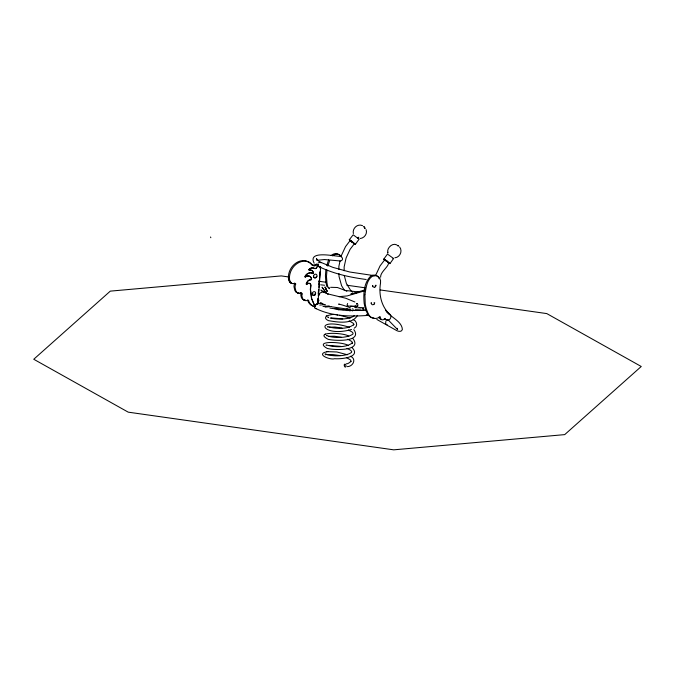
<?xml version="1.0" encoding="UTF-8"?>
<svg xmlns="http://www.w3.org/2000/svg" width="675" height="675" viewBox="0 0 675 675"><rect width="100%" height="100%" fill="white"/><g stroke="black" fill="none" stroke-linecap="round" stroke-linejoin="round"><path stroke-width="1.01" d="M308.964 276.067L308.053 275.873A4.607 3.797 -60.8 0 0 305.902 276.505L305.1 277.037L304.889 276.581A6.126 5.054 -60.8 0 1 308.095 273.308L308.905 272.987A6.126 5.054 -60.8 0 1 312.803 273.493L313.318 272.734A4.733 3.907 -60.8 0 0 309.504 269.941L308.652 269.764L309.386 268.971A4.995 4.126 -60.8 0 1 314.002 268.262L314.212 268.38A4.995 4.126 -60.8 0 0 309.597 269.089L308.863 269.966L309.715 270.051A4.733 3.907 -60.8 0 1 313.521 272.852L313.006 273.611A6.126 5.054 -60.8 0 0 309.116 273.105L308.298 273.417A6.126 5.054 -60.8 0 0 305.092 276.691L305.311 277.147L306.104 276.615A4.607 3.797 -60.8 0 1 308.264 275.982M314.66 295.068L315.63 292.739A1.991 1.645 -60.8 0 0 312.28 293.338L312.086 293.406M353.033 306.467L347.423 305.876L347.414 305.421M318.836 300.029L318.87 300.848M358.071 304.847L357.202 306.923A10.834 9.349 -47 0 0 358.214 307.285L358.678 307.378A11.635 9.45 -37.4 0 0 359.851 307.572L360.239 307.598A13.702 10.252 -30.1 0 0 361.462 307.598L363.766 307.775A3.409 1.291 87.5 0 1 362.467 308.829L366.086 310.762M353.363 233.533C352.148 228.428 357.598 223.282 362.568 225.703M317.469 303.969L317.858 298.823M318.246 293.676L318.558 289.558M318.946 284.411L319.25 280.294M319.638 275.147L319.874 272.059M320.659 266.937L317.874 303.986L318.052 298.73M318.288 295.642L318.752 289.465M318.904 287.407L319.452 280.201M319.604 278.142L320.068 271.966M320.296 268.878L320.456 266.819M311.555 279.315L310.829 279.762A4.489 3.704 -60.8 0 0 307.606 281.171L306.517 282.859A4.809 3.966 -60.8 0 0 306.163 284.04L306.366 284.15A4.809 3.966 -60.8 0 1 306.72 282.968L307.808 281.289A4.489 3.704 -60.8 0 1 311.04 279.872L311.563 279.155A4.607 3.797 -60.8 0 0 310.213 276.649L309.42 276.168M298.578 292.899A3.966 3.274 -60.8 0 1 298.139 292.899L297.928 292.882A3.966 3.274 -60.8 0 1 297.312 292.722L296.08 292.013A8.387 6.919 -60.8 0 1 294.815 290.351L293.988 286.723A8.387 6.919 -60.8 0 1 294.334 284.352C294.173 282.352 296.392 283.593 295.397 284.951A8.387 6.919 -60.8 0 0 295.051 287.322L295.878 290.942A8.387 6.919 -60.8 0 0 297.143 292.613L298.375 293.321A3.966 3.274 -60.8 0 0 298.991 293.473L299.202 293.498A3.966 3.274 -60.8 0 0 300.957 293.11L301.404 293.009A0.996 0.818 -60.8 0 1 302.054 294.022A6.666 5.501 -60.8 0 0 301.902 295.878L302.468 298.148A6.666 5.501 -60.8 0 0 304.239 300.173L304.898 300.451A4.008 3.308 -60.8 0 0 307.564 300.257L308.019 300.164A0.996 0.818 -60.8 0 1 308.652 300.696A11.804 9.745 -60.8 0 0 310.922 304.602L311.462 305.1A11.804 9.745 -60.8 0 0 314.693 306.745A2.658 2.194 -60.8 0 1 316.583 304.138M347.423 305.876L347.077 305.041L347.633 303.488M307.437 283.627A2.776 2.287 -60.8 0 1 308.348 283.272L308.804 283.238A2.776 2.287 -60.8 0 1 310.762 285.398L310.314 289.406L311.504 298.552L315.09 306.762A2.658 2.194 -60.8 0 1 317.587 304.02L317.385 303.902A2.658 2.194 -60.8 0 0 314.887 306.652M307.024 283.939A2.776 2.287 -60.8 0 0 306.661 284.318L306.863 284.437A2.776 2.287 -60.8 0 1 308.551 283.382L309.015 283.348A2.776 2.287 -60.8 0 1 310.964 285.508L310.517 289.516L311.715 298.671L315.09 306.762M313.529 276.168C313.217 278.421 316.575 278.345 316.862 276.353M315.638 293.355C316.043 296.789 310.475 294.916 312.998 293.591M372.625 285.584L373.115 286.993L374.65 287.229M371.317 303.083L371.807 304.484L372.887 304.822M325.932 269.485L325.409 275.822L325.873 281.981A38.703 31.936 -60.8 0 0 327.004 286.858M326.995 270.084L326.481 276.413L326.936 282.58A38.703 31.936 -60.8 0 0 328.067 287.457M354.181 243.683L355.396 244.299L359.083 239.195L353.185 234.807L349.287 239.76L351.118 241.507M355.396 244.299L350.224 240.443L345.532 246.603L341.094 256.154M387.838 253.108L387.872 252.239M319.191 295.262L319.697 293.633L319.351 294.427M357.463 315.377C352.299 324.81 337.323 322.161 328.303 320.6C319.52 316.229 333.923 313.04 337.711 315.048M340.065 260.879L338.858 266.439L338.909 269.46M326.776 265.528L328.582 259.917M327.839 266.119L329.645 260.508M314.533 295.169L315.318 294.114A0.996 0.818 -60.8 0 0 315.267 293.878M325.367 354.822L325.156 353.759C331.847 356.915 346.343 356.484 351.54 352.384L351.675 351.456L350.646 350.283L347.001 348.342M375.587 275.501L380.042 265.916L384.742 259.757C395.39 263.233 379.983 270.388 380.641 277.223M385.864 321.334L385.594 323.882L387.45 325.055M314.162 268.355A2.16 1.78 -60.8 0 0 316.128 268.068L318.288 265.275A2.658 2.194 -60.8 0 0 320.372 266.962L320.169 266.844M314.01 268.262L314.364 268.473A2.16 1.78 -60.8 0 0 316.33 268.186L318.279 265.03M374.304 303.961L374.743 302.78L373.95 302.847M384.978 260.305L383.797 259.09L387.475 254.078L393.584 258.508L389.922 263.63L388.066 262.6M352.299 241.675L354.459 243.616L350.089 249.337L346.106 257.918L344.123 266.988L344.225 270.743M348.815 336.437C346.435 332.775 312.255 330.91 328.118 339.306C334.336 340.926 362.964 342.293 353.818 329.577M375.452 286.664L376.144 285.289L375.266 285.356M318.127 262.988L320.347 262.136L332.826 267.351L349.793 272.017L374.794 275.738M354.291 315.714C349.523 319.57 337.762 319.748 330.1 318.052M374.87 287.128L375.57 286.546M374.254 304.045L373.553 304.627M320.203 292.933L323.047 291.862L328.151 294.064L327.603 293.861L345.608 298.19L354.907 301.987M326.16 316.052L326.801 315.698M324.388 334.707L325.409 334.058M331.096 255.58L332.615 254.475A7.484 6.176 -60.8 0 1 340.149 255.817M332.589 255.859L333.678 255.066A7.484 6.176 -60.8 0 1 341.212 256.416L342.352 258.137A1.957 1.865 64.6 0 1 341.879 260.297L340.613 261.006L324.481 259.538L317.157 260.297M354.248 328.193C358.248 326.354 356.864 320.844 353.185 319.545M354.62 306.99L356.223 306.897M306.678 284.597L306.34 284.327M295.633 283.686L294.545 283.247A4.657 3.839 -60.8 0 1 292.714 283.584A4.556 3.763 -60.8 0 1 292.123 283.492L289.786 282.277L288.596 279.754A14.943 12.327 -60.8 0 1 305.783 260.812L308.796 261.959L311.774 264.693A2.489 2.059 -60.8 0 0 313.867 265.148L316.794 264.009L317.858 264.6A2.658 2.194 -60.8 0 0 319.385 266.903M311.774 264.693L312.837 265.292A2.489 2.059 -60.8 0 0 314.93 265.748L317.858 264.6M360.197 238.511C364.365 238.115 367.647 233.677 366.103 229.627M351.523 329.476C321.258 338.183 312.036 315.892 349.599 327.291M387.197 319.596L386.826 319.705A3.392 2.801 -60.8 0 1 384.294 318.499M346.3 363.817C348.368 364.357 351.827 360.214 350.755 361.699L351.101 361.091L350.342 359.809L346.402 357.564M347.22 366.643C353.093 366.702 356.898 358.796 350.435 356.257M394.892 257.774C400.005 257.437 402.891 250.83 399.549 246.915M365.243 289.845L350.899 294.03L356.248 293.001M364.635 290.832L347.195 295.928L338.833 296.671M356.746 303.885L357.48 303.877L356.535 303.75M356.619 303.809L357.083 303.716M326.86 351.751C315.141 354.113 330.311 360.366 334.657 358.695C340.116 359.269 361.699 357.556 352.19 347.752M330.607 287.305L337.382 287.499L344.233 290.064M347.271 309.361L338.183 309.85M388.969 262.963L387.83 262.373M327.839 351.658L336.842 351.97L347.439 354.772M329.071 327.198L334.977 327.046L342.031 328.033M328.539 336.344L334.209 336.209L341.356 337.205M326.557 351.785L328.118 351.633M326.852 354.721L332.834 354.561L339.972 355.565M317.731 303.531L321.882 303.168M317.183 303.995L317.874 303.986M319.756 305.066L324.962 304.602M323.004 306.484L329.223 305.927M325.105 307.091L331.298 306.534M366.314 314.685L367.968 314.542A9.83 8.117 -60.8 0 0 373.967 317.933M314.449 307.783C330.691 316.474 350.418 316.727 368.466 315.368M331.096 317.891L342.731 318.87M320.659 284.825L324.54 285.247M328.902 345.423L340.656 346.368M316.482 308.661L315.309 308.543M355.118 309.344L361.235 309.082M364.087 310.475L346.781 310.534L329.898 308.078M358.4 291.938L345.718 290.495M350.612 306.146L355.978 306.264M352.915 306.442L355.809 306.543L356.468 307.142L357.413 305.792M355.042 306.737L355.97 306.982L354.67 306.863M334.614 308.627L343.415 309.682M347.178 309.074L331.881 306.838M366.188 279.492C350.156 277.358 334.015 273.881 319.368 266.827M288.588 276.944L281.298 275.915L110.287 291.136L33.75 359.26L128.216 412.155L393.702 449.837L564.713 434.616L641.25 366.491L546.784 313.588L380.202 289.946M318.777 281.23L326.067 282.268M346.891 285.221L365.631 287.879M326.219 292.781L322.144 287.288M353.363 309.285L352.24 308.838M339.609 315.276L350.19 318.077M393.601 258.618L393.002 258.373M383.797 259.09L389.922 263.63M396.883 244.932C391.956 242.3 386.623 248.822 387.863 252.205M328.674 287.719L329.594 288.681L328.708 287.736M349.287 239.76L351.979 241.38M397.339 245.472L398.562 245.978L397.465 245.582M312.061 293.743L312.297 293.355M290.368 282.69L292.123 283.492M308.762 275.948L309.623 276.286M348.216 345.642C345.752 342.149 311.892 339.787 327.282 348.452C333.602 350.173 362.509 351.405 353.008 338.656M345.237 290.444L344.123 289.87L341.592 285.736L339.027 276.497L338.977 273.485M345.845 290.79L346.866 291.322M300.738 292.57A0.996 0.818 -60.8 0 1 300.991 293.431A6.666 5.501 -60.8 0 0 300.839 295.287L301.404 297.548A6.666 5.501 -60.8 0 0 303.176 299.573L303.834 299.86A4.008 3.308 -60.8 0 0 304.037 299.928M320.389 302.813L325.282 304.957M349.169 320.878L353.109 323.139L353.843 324.118L353.506 325.029L353.852 324.422C348.114 329.527 335.5 329.046 327.645 326.548L327.51 327.054M348.376 330.007L352.029 331.94L353.05 333.121L352.915 334.058C347.726 338.141 333.222 338.58 326.54 335.433L326.776 335.652M347.785 339.204L351.717 341.466L352.46 342.453L352.122 343.364L352.468 342.757C346.435 347.895 334.412 347.397 326.261 344.891L326.135 345.381M350.485 307.969L350.376 307.91A17.921 17.035 -23.4 0 0 347.296 306.661L346.562 306.458A46.651 44.508 27.3 0 0 339.972 304.4M313.867 265.148L314.93 265.748M376.836 319.452L395.837 330.092C397.702 331.4 401.49 332.446 402.376 329.484C401.87 320.709 389.374 316.929 385.476 310.019M348.924 308.888L352.552 310.913M347.017 308.652L350.629 310.669M288.596 279.754L289.659 280.344L291.431 283.281M294.604 283.323L295.667 283.922M294.578 283.576L295.642 284.167M289.339 281.694L290.402 282.285M289.786 282.277L290.849 282.867M299.894 292.511L300.957 293.11M300.991 293.431L302.054 294.022M296.08 292.013L297.143 292.613M297.312 292.722L298.375 293.321M308.652 300.696L307.589 300.097A11.804 9.745 -60.8 0 0 309.859 304.012L310.399 304.501A11.804 9.745 -60.8 0 0 313.63 306.146L314.693 306.745M303.176 299.573L304.239 300.173M328.506 317.436L327.881 316.963L328.202 317.689M351.894 242.097L352.932 242.781M351.835 241.962L352.384 242.384M355.835 306.619L355.868 306.644A9.838 8.682 -52.9 0 1 354.527 306.188M384.193 259.234L386.48 261.056L384.952 259.799M387.998 262.271L389.526 263.486M324.27 292.57L320.954 290.031L322.034 291.195M350.207 240.207L354.468 243.861M385.72 260.769L384.742 259.757M351.683 241.414L353 242.646M350.873 241.161L350.224 240.443M387.998 319.731L397.617 329.594L397.246 328.303M352.552 292.199L350.612 290.36L346.402 283.508L344.309 275.662M386.345 311.327L389.011 313.875A3.392 2.801 -60.8 0 1 389.467 314.466M329.493 288.622L329.181 288.098M325.907 292.899L322.161 287.28M327.105 291.195L325.274 287.609M326.978 291.322L324.953 286.934L327.139 291.077M321.005 262.794L316.913 259.765L317.663 260.491L316.482 258.542L316.777 259.656M312.837 265.292L309.859 262.558L306.847 261.402A14.943 12.327 -60.8 0 0 289.659 280.344M314.153 263.208C306.931 249.413 336.859 256.905 341.137 256.39L340.968 256.77M317.039 275.822L316.946 275.248A1.991 1.645 -60.8 0 0 313.597 275.847L313.563 276.514A1.991 1.645 -60.8 0 0 316.845 276.539M210.549 237.001L210.819 237.718M311.352 279.045L311.361 279.121A4.607 3.797 -60.8 0 0 310.011 276.531M318.077 264.921L318.085 265.157A2.658 2.194 -60.8 0 0 319.039 266.608M317.014 264.322L317.022 264.566A2.658 2.194 -60.8 0 0 317.208 265.157M305.37 300.029A4.008 3.308 -60.8 0 1 304.467 300.029M355.868 305.362A1.662 0.43 89.8 0 1 355.978 306.121M314.12 295.38A1.991 1.645 -60.8 0 1 312.23 294.022M316.398 276.514A0.996 0.818 -60.8 0 1 316.212 276.683M367.968 314.542A38.703 31.936 -60.8 0 1 364.179 303.429C363.26 294.165 363.766 282.58 370.921 275.923A7.484 6.176 -60.8 0 1 379.215 278.783M381.409 319.241A3.189 2.633 -60.8 0 1 379.148 316.921M357.936 238.098A3.071 1.747 -50.4 0 1 358.796 237.271L358.729 237.22A3.088 1.417 -51.3 0 0 357.893 238.073M349.549 309.555A1.485 0.574 81.5 0 1 349.861 310.998M371.157 302.982L371.393 303.421L371.157 302.982M372.473 285.491L372.71 285.93L372.473 285.491M364.913 294.705L365.243 304.028A38.703 31.936 -60.8 0 0 369.031 315.132A9.83 8.117 -60.8 0 0 380.244 316.718A3.189 2.633 -60.8 0 0 381.78 319.722A3.189 2.633 -60.8 0 0 385.079 318.364A3.392 2.801 -60.8 0 0 387.889 320.304L388.648 320.077A3.392 2.801 -60.8 0 0 390.783 317.469L390.901 316.617A3.392 2.801 -60.8 0 0 390.074 314.466L387.408 311.918A39.226 32.375 -60.8 0 1 380.531 283.002A7.484 6.176 -60.8 0 0 371.984 276.514C366.508 280.581 366.01 288.461 364.913 294.705M364.939 228.091L364.956 228.521L363.791 226.429L364.93 228.082M339.314 304.197L338.782 304.138L339.314 304.197M344.292 364.854A1.485 0.802 77.1 0 0 345.33 367.073A1.485 0.802 77.1 0 0 345.727 364.905A1.485 0.802 77.1 0 0 344.292 364.854"/></g></svg>
